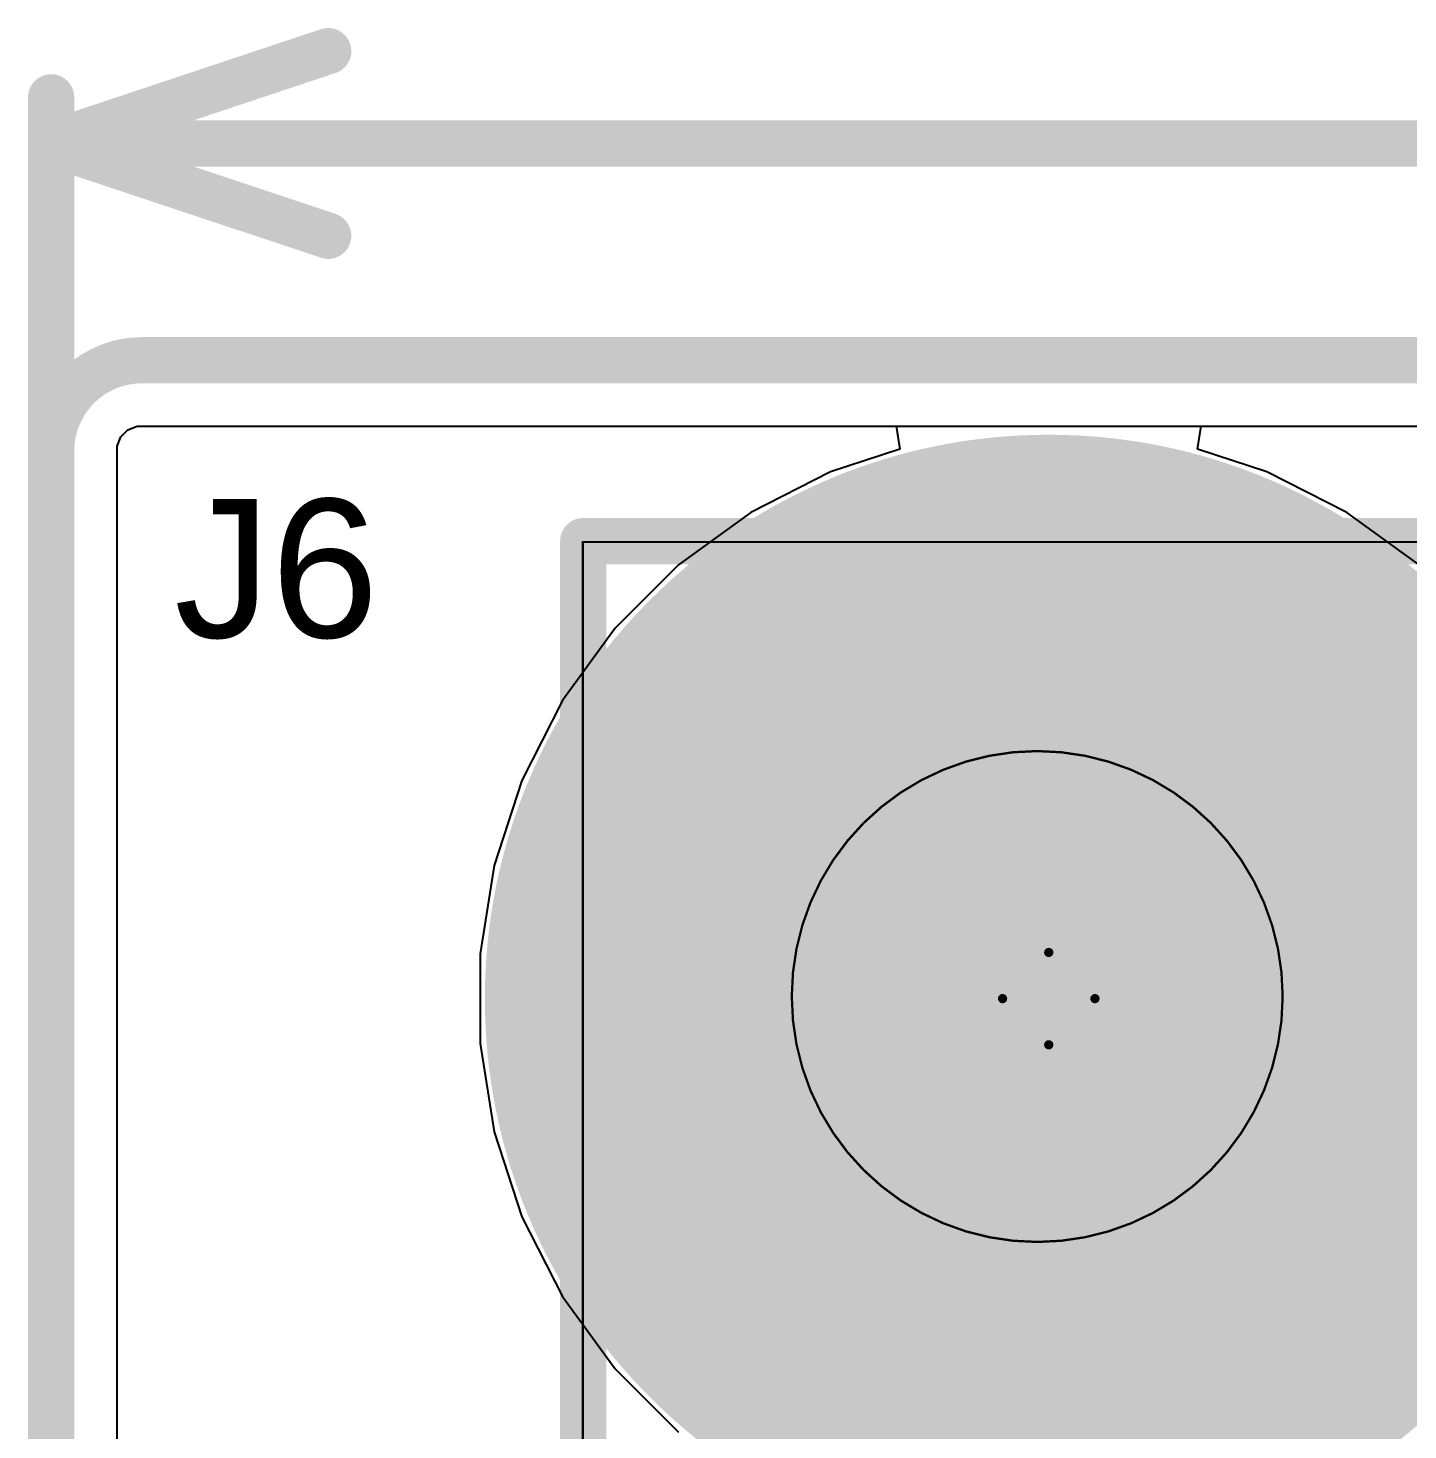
# Model space of a CAD drawing. Header units: inches. Extents: x -6 to 5433, y -4 to 5447.
# Drawn here: x -5.55 to 2.04, y 28.61 to 36.32 of the extents above; entities that cross this region are included whole.
import ezdxf

# ---------------------------------------------------------------- set-up
doc = ezdxf.new("R2010")
doc.units = ezdxf.units.IN
for name, color, linetype in [('Board_outline', 216, 'Continuous'), ('Bottom Layer', 5, 'Continuous'), ('Bottom Solder', 6, 'Continuous'), ('Dimensions', 6, 'Continuous'), ('Drill Drawing', 1, 'Continuous'), ('Ground', 16, 'Continuous'), ('Mechanical 4', 56, 'Continuous'), ('Multi-Layer', 9, 'Continuous'), ('Pad Holes', 156, 'Continuous'), ('Power', 76, 'Continuous'), ('Top Layer', 1, 'Continuous'), ('Top Overlay', 2, 'Continuous'), ('Top Solder', 216, 'Continuous')]:
    doc.layers.add(name, color=color, linetype=linetype)
doc.styles.add('Arial', font='', dxfattribs={"height": 0.2})
doc.styles.get('Arial').set_extended_font_data('Arial')

# ---------------------------------------------------------------- blocks, each defined once
blk = doc.blocks.new('S______151')
at = {"layer": 'Bottom Layer'}
h = blk.add_hatch(color=5, dxfattribs=at)
edge = h.paths.add_edge_path()
edge.add_arc((0, 0), 3, 0, 360)
at = {"layer": 'Bottom Solder'}
h = blk.add_hatch(color=6, dxfattribs=at)
edge = h.paths.add_edge_path()
edge.add_arc((0, 0), 3.1016, 0, 360)
at = {"layer": 'Ground'}
h = blk.add_hatch(color=16, dxfattribs=at)
edge = h.paths.add_edge_path()
edge.add_arc((0, 0), 3, 0, 360)
at = {"layer": 'Multi-Layer'}
h = blk.add_hatch(color=9, dxfattribs=at)
edge = h.paths.add_edge_path()
edge.add_arc((0, 0), 3, 0, 360)
at = {"layer": 'Pad Holes'}
h = blk.add_hatch(color=7, dxfattribs=at)
edge = h.paths.add_edge_path()
edge.add_arc((0, 0), 1.85, 0, 360)
at = {"layer": 'Power'}
h = blk.add_hatch(color=76, dxfattribs=at)
edge = h.paths.add_edge_path()
edge.add_arc((0, 0), 3, 0, 360)
at = {"layer": 'Top Layer'}
h = blk.add_hatch(color=1, dxfattribs=at)
edge = h.paths.add_edge_path()
edge.add_arc((0, 0), 3, 0, 360)
at = {"layer": 'Top Solder'}
h = blk.add_hatch(color=216, dxfattribs=at)
edge = h.paths.add_edge_path()
edge.add_arc((0, 0), 3.1016, 0, 360)

msp = doc.modelspace()

# ---------------------------------------------------------------- linework, layer by layer
at = {"layer": 'Board_outline'}
for points in [[(-5.4266, 33.995, 0.254, 0.254, -0.414214), (-4.9266, 34.495, 0.254, 0.254, 0)], [(-4.9266, 34.495, 0.254, 0.254, 0), (66.0654, 34.495, 0.254, 0.254, 0)], [(-5.4266, -3, 0.254, 0.254, 0), (-5.4266, 33.995, 0.254, 0.254, 0)]]:
    msp.add_lwpolyline(points, format="xyseb", dxfattribs=at)
for points in [[(-4.9901, 34.495, 0.127, 0.127, 1), (-4.8631, 34.495, 0.127, 0.127, 1)], [(-4.9901, 34.495, 0.127, 0.127, 1), (-4.8631, 34.495, 0.127, 0.127, 1)], [(-5.4901, 33.995, 0.127, 0.127, 1), (-5.3631, 33.995, 0.127, 0.127, 1)], [(-5.4901, 33.995, 0.127, 0.127, 1), (-5.3631, 33.995, 0.127, 0.127, 1)], [(1.9116, 30.9834, 0.127, 0.127, 1), (-1.7904, 30.9834, 0.127, 0.127, 1)], [(-1.8222, 30.9834, 0.0635, 0.0635, 1), (-1.7587, 30.9834, 0.0635, 0.0635, 1)], [(1.8798, 30.9834, 0.0635, 0.0635, 1), (1.9433, 30.9834, 0.0635, 0.0635, 1)]]:
    msp.add_lwpolyline(points, format="xyseb", close=True, dxfattribs=at)
at = {"layer": 'Bottom Layer'}
for p, q in [((-5.0431, 34.0728), (-5.0045, 34.1115)), ((-5.0045, 34.1115), (-4.9539, 34.1324)), ((-4.9539, 34.1324), (4.3354, 34.1324)), ((-5.064, 34.0223), (-5.0431, 34.0728)), ((-5.064, 33.995), (-5.064, 34.0223)), ((-5.064, 14.5923), (-5.064, 33.995))]:
    msp.add_line(p, q, dxfattribs=at)
at = {"layer": 'Dimensions'}
for points in [[(-5.4266, 35.687, 0.254, 0.254, 0), (-3.9026, 36.195, 0.254, 0.254, 0)], [(-5.4266, 33.995, 0.254, 0.254, 0), (-5.4266, 35.941, 0.254, 0.254, 0)], [(-5.4266, 35.687, 0.254, 0.254, 0), (-3.9026, 35.179, 0.254, 0.254, 0)], [(-5.4266, 35.687, 0.254, 0.254, 0), (25.0631, 35.687, 0.254, 0.254, 0)]]:
    msp.add_lwpolyline(points, format="xyseb", dxfattribs=at)
for points in [[(-3.9661, 36.195, 0.127, 0.127, 1), (-3.8391, 36.195, 0.127, 0.127, 1)], [(-5.4901, 35.941, 0.127, 0.127, 1), (-5.3631, 35.941, 0.127, 0.127, 1)], [(-5.4901, 35.687, 0.127, 0.127, 1), (-5.3631, 35.687, 0.127, 0.127, 1)], [(-5.4901, 35.687, 0.127, 0.127, 1), (-5.3631, 35.687, 0.127, 0.127, 1)], [(-5.4901, 35.687, 0.127, 0.127, 1), (-5.3631, 35.687, 0.127, 0.127, 1)], [(-3.9661, 35.179, 0.127, 0.127, 1), (-3.8391, 35.179, 0.127, 0.127, 1)], [(-5.4901, 33.995, 0.127, 0.127, 1), (-5.3631, 33.995, 0.127, 0.127, 1)]]:
    msp.add_lwpolyline(points, format="xyseb", close=True, dxfattribs=at)
at = {"layer": 'Drill Drawing'}
for points in [[(-0.1934, 30.9834, 0.0508, 0.0508, 0), (0.0606, 31.2374, 0.0508, 0.0508, 0)], [(0.0606, 31.2374, 0.0508, 0.0508, 0), (0.3146, 30.9834, 0.0508, 0.0508, 0)], [(-0.1934, 30.9834, 0.0508, 0.0508, 0), (0.0606, 30.7294, 0.0508, 0.0508, 0)], [(0.0606, 30.7294, 0.0508, 0.0508, 0), (0.3146, 30.9834, 0.0508, 0.0508, 0)]]:
    msp.add_lwpolyline(points, format="xyseb", dxfattribs=at)
for points in [[(0.0479, 31.2374, 0.0254, 0.0254, 1), (0.0733, 31.2374, 0.0254, 0.0254, 1)], [(0.0479, 31.2374, 0.0254, 0.0254, 1), (0.0733, 31.2374, 0.0254, 0.0254, 1)], [(-0.2061, 30.9834, 0.0254, 0.0254, 1), (-0.1807, 30.9834, 0.0254, 0.0254, 1)], [(-0.2061, 30.9834, 0.0254, 0.0254, 1), (-0.1807, 30.9834, 0.0254, 0.0254, 1)], [(0.3019, 30.9834, 0.0254, 0.0254, 1), (0.3273, 30.9834, 0.0254, 0.0254, 1)], [(0.3019, 30.9834, 0.0254, 0.0254, 1), (0.3273, 30.9834, 0.0254, 0.0254, 1)], [(0.0479, 30.7294, 0.0254, 0.0254, 1), (0.0733, 30.7294, 0.0254, 0.0254, 1)], [(0.0479, 30.7294, 0.0254, 0.0254, 1), (0.0733, 30.7294, 0.0254, 0.0254, 1)]]:
    msp.add_lwpolyline(points, format="xyseb", close=True, dxfattribs=at)
at = {"layer": 'Ground'}
for p, q in [((-5.0431, 34.0728), (-5.0045, 34.1115)), ((-5.0045, 34.1115), (-4.9539, 34.1324)), ((-4.9539, 34.1324), (4.3354, 34.1324)), ((-5.064, 34.0223), (-5.0431, 34.0728)), ((-5.064, 33.995), (-5.064, 34.0223)), ((-5.064, 14.5923), (-5.064, 33.995))]:
    msp.add_line(p, q, dxfattribs=at)
at = {"layer": 'Mechanical 4'}
for points in [[(-2.5, -2.5, 0.254, 0.254, 0), (-2.5, 33.5, 0.254, 0.254, 0)], [(-2.5, 33.5, 0.254, 0.254, 0), (67.5, 33.5, 0.254, 0.254, 0)], [(-2.5028, -2.505, 0.0127, 0.0127, 0), (-2.5028, 33.495, 0.0127, 0.0127, 0)], [(-2.5028, 33.495, 0.0127, 0.0127, 0), (67.4972, 33.495, 0.0127, 0.0127, 0)]]:
    msp.add_lwpolyline(points, format="xyseb", dxfattribs=at)
for points in [[(-2.5635, 33.5, 0.127, 0.127, 1), (-2.4365, 33.5, 0.127, 0.127, 1)], [(-2.5635, 33.5, 0.127, 0.127, 1), (-2.4365, 33.5, 0.127, 0.127, 1)], [(-2.506, 33.495, 0.00635, 0.00635, 1), (-2.4996, 33.495, 0.00635, 0.00635, 1)], [(-2.506, 33.495, 0.00635, 0.00635, 1), (-2.4996, 33.495, 0.00635, 0.00635, 1)], [(1.35, 31, 0.254, 0.254, 1), (-1.35, 31, 0.254, 0.254, 1)], [(1.3472, 30.995, 0.0127, 0.0127, 1), (-1.3528, 30.995, 0.0127, 0.0127, 1)], [(-1.4135, 31, 0.127, 0.127, 1), (-1.2865, 31, 0.127, 0.127, 1)], [(1.2865, 31, 0.127, 0.127, 1), (1.4135, 31, 0.127, 0.127, 1)], [(-1.356, 30.995, 0.00635, 0.00635, 1), (-1.3496, 30.995, 0.00635, 0.00635, 1)], [(1.344, 30.995, 0.00635, 0.00635, 1), (1.3504, 30.995, 0.00635, 0.00635, 1)]]:
    msp.add_lwpolyline(points, format="xyseb", close=True, dxfattribs=at)
at = {"layer": 'Power'}
for p, q in [((-5.0431, 34.0728), (-5.0045, 34.1115)), ((-5.0045, 34.1115), (-4.9539, 34.1324)), ((-4.9539, 34.1324), (-0.7779, 34.1324)), ((-0.7779, 34.1324), (-0.7578, 34.0054)), ((0.879, 34.0054), (0.8991, 34.1324)), ((0.8991, 34.1324), (4.3354, 34.1324)), ((-5.064, 34.0223), (-5.0431, 34.0728)), ((-5.064, 33.995), (-5.064, 34.0223)), ((-5.064, 14.5923), (-5.064, 33.995)), ((-0.7578, 34.0054), (-1.1398, 33.8813)), ((1.2609, 33.8813), (0.879, 34.0054)), ((-1.1398, 33.8813), (-1.5783, 33.6579)), ((1.6995, 33.6579), (1.2609, 33.8813)), ((-1.5783, 33.6579), (-1.9765, 33.3685)), ((2.0977, 33.3685), (1.6995, 33.6579)), ((-1.9765, 33.3685), (-2.3246, 33.0205)), ((-2.3246, 33.0205), (-2.6139, 32.6223)), ((-2.6139, 32.6223), (-2.8373, 32.1838)), ((-2.8373, 32.1838), (-2.9894, 31.7156)), ((-2.9894, 31.7156), (-3.0664, 31.2295)), ((-3.0664, 31.2295), (-3.0664, 30.7373)), ((-3.0664, 30.7373), (-2.9894, 30.2512)), ((-2.9894, 30.2512), (-2.8373, 29.7831)), ((-2.8373, 29.7831), (-2.6139, 29.3445)), ((-2.6139, 29.3445), (-2.3246, 28.9463)), ((-2.3246, 28.9463), (-1.9765, 28.5983))]:
    msp.add_line(p, q, dxfattribs=at)
at = {"layer": 'Top Layer'}
for p, q in [((-5.0431, 34.0728), (-5.0045, 34.1115)), ((-5.0045, 34.1115), (-4.9539, 34.1324)), ((-4.9539, 34.1324), (4.3354, 34.1324)), ((-5.064, 34.0223), (-5.0431, 34.0728)), ((-5.064, 33.995), (-5.064, 34.0223)), ((-5.064, 14.5923), (-5.064, 33.995))]:
    msp.add_line(p, q, dxfattribs=at)

# ---------------------------------------------------------------- block references
at = {"rotation": 180}
msp.add_blockref('S______151', (0.0606, 30.9834), dxfattribs=at)

# ---------------------------------------------------------------- texts
at = {"layer": 'Top Overlay', "style": 'Arial'}
msp.add_text('J6', height=0.762, dxfattribs=at).set_placement((-4.7496, 32.9693))

doc.saveas('drawing.dxf')
